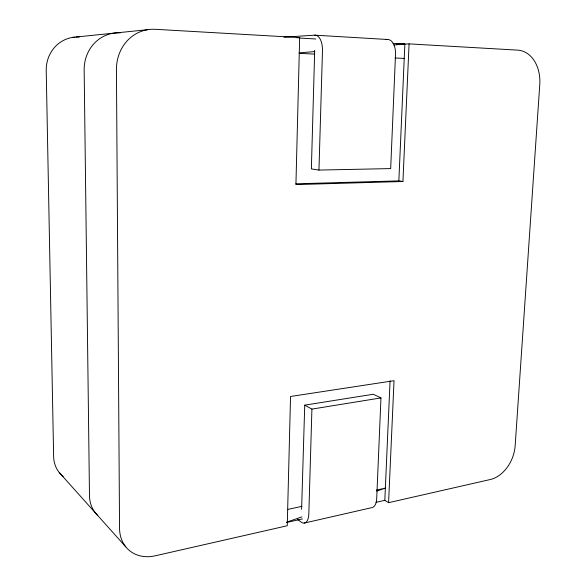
<?xml version="1.0" encoding="UTF-8"?>
<svg xmlns="http://www.w3.org/2000/svg" width="586" height="586" viewBox="0 0 586 586"><rect width="100%" height="100%" fill="white"/><g stroke="black" fill="none" stroke-linecap="round" stroke-linejoin="round"><path stroke-width="0.88" d="M388.584 502.678L394.034 380.695L290.539 396.488L287.257 525.745L155.158 555.821A38.866 31.571 -48.6 0 1 119.551 528.389L116.431 69.675A41.562 37.848 80 0 1 155.18 29.3L299.658 37.599L295.923 184.59L402.934 181.506L409.079 43.884L517.731 50.132A33.351 24.583 -84.4 0 1 539.779 84.435L515.16 445.792A30.684 21.843 -66.9 0 1 490.321 479.516L388.584 502.678L384.709 500.254M304.288 523.064L371.736 507.659A14.079 7.318 77.2 0 0 376.695 498.796L380.966 397.916L373.289 394.253L304.727 405.153L301.6 509.322M304.727 405.153L311.913 409.101L308.822 513.973A14.657 6.798 78.4 0 1 301.087 522.031L297.439 519.306M314.741 35.16L387.383 39.482A15.221 8.622 -85.7 0 1 395.513 54.447L390.679 168.592L318.96 170.072L322.476 50.762A15.903 8.058 -87.1 0 0 314.741 35.16L283.91 37.182M390.071 380.797L384.819 500.327L375.963 502.327M402.934 181.506L398.854 180.884L404.86 44.075L393.052 43.401M286.429 522.221L301.915 516.889M376.754 491.097L385.354 488.131L376.483 490.072M286.503 522.514L302.449 518.918M287.719 509.439L301.922 506.341M311.913 409.101L380.966 397.916M72.759 37.365L147.687 29.681M299.124 52.872L314.616 51.583M393.924 44.983L404.86 44.075L396.641 43.994M296.934 37.775L299.658 37.599M385.559 39.577L387.383 39.482M400.861 44.25L409.079 43.884M295.886 183.806L398.854 180.884M299.131 53.355L314.667 54.102M395.096 57.977L404.23 58.417M299.49 38.046L315.839 38.984M318.96 170.072L311.364 168.9L314.682 51.07A0.754 0.381 -87.1 0 0 314.404 50.345M59.252 472.521L125.756 546.833M120.313 32.845A38.449 35.519 75.5 0 0 84.157 70.108L89.482 495.624A36.09 30.062 -46.7 0 0 97.752 515.453M63.222 476.411A32.787 28.099 -43.9 0 1 53.634 456.56L46.221 70.62A34.816 32.596 68.1 0 1 74.363 37.152M75.982 37.028A34.816 32.596 68.1 0 1 79.235 37.021"/></g></svg>
